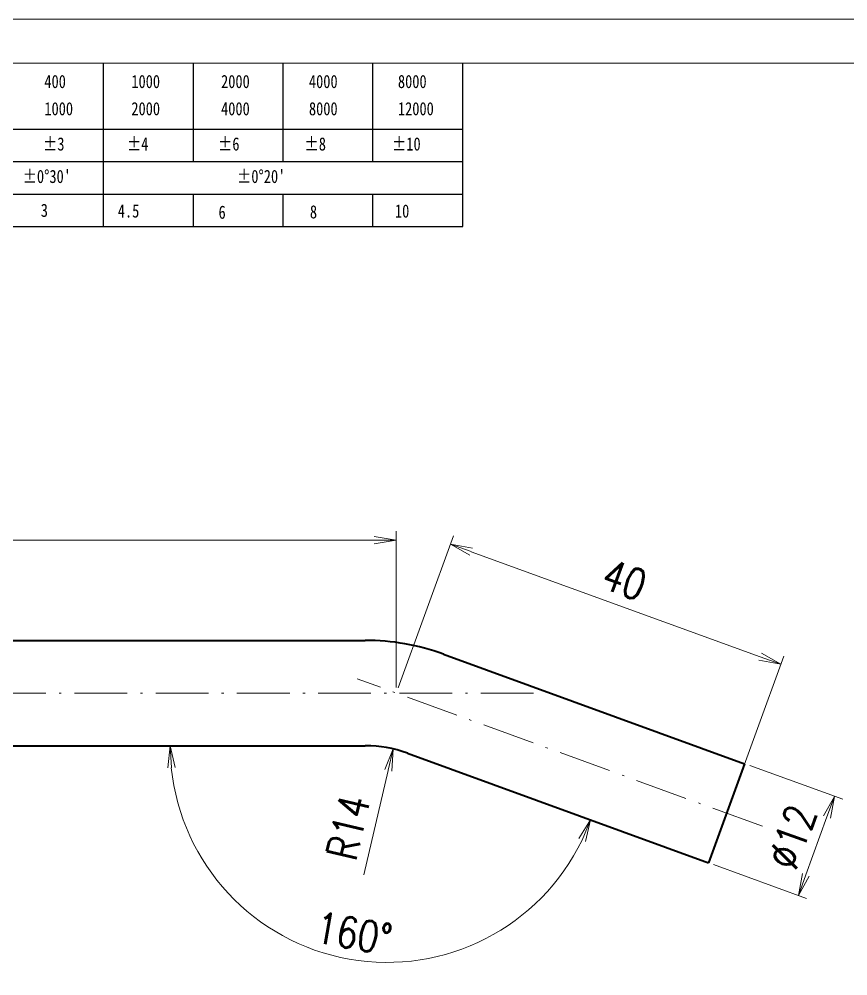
# Model space of a CAD drawing. Header units: millimetres. Extents: x -30157 to 38882, y -29543 to -7215.
# Drawn here: x -29532 to -29437.7, y -29354.5 to -29245.5 of the extents above; entities that cross this region are included whole.
import ezdxf

# ---------------------------------------------------------------- set-up
doc = ezdxf.new("R2010")
doc.units = ezdxf.units.MM
doc.header["$LTSCALE"] = 0.5
doc.linetypes.add('DASHDOT', pattern=[18.5, 12, -3, 0.5, -3])
doc.layers.add('图框', color=7, linetype='Continuous', lineweight=18)
doc.layers.add('标注线', color=3, linetype='Continuous', lineweight=18)
doc.layers.add('图框文字', color=7, linetype='Continuous')
doc.layers.add('打印-禁用', color=7, linetype='Continuous', lineweight=15, plot=False)
doc.styles.add('DIM', font='romans.shx', dxfattribs={"width": 0.8, "bigfont": 'bigfont.shx'})
doc.styles.add('国标', font='simfang.ttf', dxfattribs={"width": 0.8})
doc.dimstyles.new('DEH 1-1', dxfattribs={"dimtxt": 3.5, "dimasz": 2.5, "dimexe": 1, "dimexo": 0.625, "dimgap": 1.2, "dimtad": 1, "dimtoh": 1, "dimdsep": 46, "dimtxsty": 'DIM', "dimblk": 'OPEN', "dimcen": 0, "dimclrd": 8, "dimclre": 8, "dimclrt": 2, "dimazin": 2, "dimtfac": 0.5, "dimtmove": 0, "dimatfit": 3, "dimldrblk": 'OPEN', "dimfxl": 1, "dimtolj": 2, "dimlwd": 18, "dimlwe": 18, "dimarcsym": 0})
doc.dimstyles.new('DEH 1-1$0', dxfattribs={"dimtxt": 3.5, "dimasz": 2.5, "dimexe": 1, "dimexo": 0.625, "dimgap": 1.2, "dimtad": 1, "dimzin": 9, "dimdsep": 46, "dimtxsty": 'DIM', "dimblk": 'OPEN', "dimcen": 0, "dimclrd": 8, "dimclre": 8, "dimclrt": 2, "dimazin": 2, "dimtfac": 0.5, "dimtmove": 0, "dimatfit": 3, "dimldrblk": 'OPEN', "dimfxl": 1, "dimtolj": 2, "dimlwd": 18, "dimlwe": 18, "dimarcsym": 0})
doc.dimstyles.new('DEH 1-1$4', dxfattribs={"dimtxt": 3.5, "dimasz": 2.5, "dimexe": 1, "dimexo": 0.625, "dimgap": 1.2, "dimtad": 1, "dimtoh": 1, "dimdsep": 46, "dimtxsty": 'DIM', "dimblk": 'OPEN', "dimcen": 0, "dimclrd": 8, "dimclre": 8, "dimclrt": 2, "dimazin": 2, "dimtfac": 0.5, "dimtofl": 0, "dimtmove": 0, "dimatfit": 3, "dimldrblk": 'OPEN', "dimfxl": 1, "dimtolj": 2, "dimlwd": 18, "dimlwe": 18, "dimarcsym": 0})

# ---------------------------------------------------------------- blocks, each defined once
blk = doc.blocks.new('GZDEH零件A3图框V01版')
at = {"layer": '图框', "linetype": 'Continuous'}
blk.add_line((3272.49, -1554.46), (2882.49, -1554.46), dxfattribs=at)
at = {"layer": '图框文字', "color": 9}
for p, q in [((3072.2, -1561.98), (3072.2, -1554.46)), ((3082.42, -1561.98), (3082.42, -1554.46)), ((3092.64, -1561.98), (3092.64, -1554.46)), ((3102.86, -1561.98), (3102.86, -1554.46)), ((3113.09, -1573.08), (3113.09, -1554.46)), ((2996.09, -1561.98), (3113.09, -1561.98)), ((3072.2, -1573.08), (3072.2, -1561.98)), ((3082.42, -1565.68), (3082.42, -1561.98)), ((3092.64, -1565.68), (3092.64, -1561.98)), ((3102.86, -1565.68), (3102.86, -1561.98)), ((2996.09, -1565.68), (3113.09, -1565.68)), ((2996.09, -1569.38), (3113.09, -1569.38)), ((3082.42, -1573.08), (3082.42, -1569.48)), ((3092.64, -1573.08), (3092.64, -1569.38)), ((3102.86, -1573.08), (3102.86, -1569.38)), ((2990.09, -1573.08), (3113.09, -1573.08))]:
    blk.add_line(p, q, dxfattribs=at)
at = {"layer": '打印-禁用', "linetype": 'Continuous'}
blk.add_line((3277.49, -1549.46), (2857.49, -1549.46), dxfattribs=at)
at = {"layer": '图框文字', "color": 9, "style": '国标', "width": 0.8}
for s, p in [('400', (3065.46, -1557.31)), ('1000', (3075.36, -1557.31)), ('2000', (3085.57, -1557.31)), ('4000', (3095.57, -1557.31)), ('8000', (3105.7, -1557.31)), ('1000', (3065.46, -1560.41)), ('2000', (3075.36, -1560.41)), ('4000', (3085.57, -1560.41)), ('8000', (3095.57, -1560.41)), ('12000', (3105.7, -1560.41)), ('±3', (3065.3, -1564.42)), ('±4', (3074.85, -1564.42)), ('±6', (3085.22, -1564.42)), ('±8', (3095.06, -1564.42)), ('±10', (3105.02, -1564.42)), ("±0%%D30'", (3062.98, -1568.12)), ("±0%%D20'", (3087.38, -1568.12)), ('3', (3065.05, -1571.98)), ('4.5', (3073.82, -1572.05)), ('6', (3085.28, -1572.19)), ('8', (3095.68, -1572.15)), ('10', (3105.36, -1572.06))]:
    blk.add_text(s, height=1.5, dxfattribs=at).set_placement(p)
blk = doc.blocks.new('DEH A3')
at = {"layer": '图框'}
blk.add_blockref('GZDEH零件A3图框V01版', (-2857.49, 1846.46), dxfattribs=at)
blk = doc.blocks.new('_Open')
at = {"color": 0, "linetype": 'ByBlock', "lineweight": -2}
for p, q in [((-1, 0.167), (0, 0)), ((-1, -0.167), (0, 0)), ((0, 0), (-1, 0))]:
    blk.add_line(p, q, dxfattribs=at)
blk = doc.blocks.new('*D3184')
at = {"layer": 'Defpoints', "color": 0}
for p in [(-29489.07, -29304.84), (-29684.07, -29316.27), (-29489.07, -29322.27)]:
    blk.add_point(p, dxfattribs=at)
at = {"layer": '标注线', "color": 8, "lineweight": 18}
for p, q in [((-29684.07, -29315.64), (-29684.07, -29303.84)), ((-29489.07, -29321.64), (-29489.07, -29303.84)), ((-29681.57, -29304.84), (-29491.57, -29304.84))]:
    blk.add_line(p, q, dxfattribs=at)
at = {"layer": '标注线', "color": 8, "lineweight": 18, "xscale": 2.5, "yscale": 2.5, "zscale": 2.5, "rotation": 180}
blk.add_blockref('_Open', (-29684.07, -29304.84), dxfattribs=at)
at = {"layer": '标注线', "color": 8, "lineweight": 18, "xscale": 2.5, "yscale": 2.5, "zscale": 2.5}
blk.add_blockref('_Open', (-29489.07, -29304.84), dxfattribs=at)
at = {"layer": '标注线', "color": 2, "insert": (-29586.57, -29301.89), "char_height": 3.5, "attachment_point": 5, "style": 'DIM'}
blk.add_mtext('\\A2;195', dxfattribs=at)
blk = doc.blocks.new('*D3185')
at = {"layer": 'Defpoints', "color": 0}
for p in [(-29445.31, -29318.99), (-29489.07, -29322.27), (-29451.48, -29335.95)]:
    blk.add_point(p, dxfattribs=at)
at = {"layer": '标注线', "color": 8, "lineweight": 18}
for p, q in [((-29488.86, -29321.68), (-29482.56, -29304.37)), ((-29480.55, -29306.17), (-29447.66, -29318.14)), ((-29451.27, -29335.36), (-29444.97, -29318.05))]:
    blk.add_line(p, q, dxfattribs=at)
at = {"layer": '标注线', "color": 8, "lineweight": 18, "xscale": 2.5, "yscale": 2.5, "zscale": 2.5}
for p, rotation in [((-29482.9, -29305.31), 159.9999556610957), ((-29445.31, -29318.99), 339.9999556610957)]:
    blk.add_blockref('_Open', p, dxfattribs=dict(at, rotation=rotation))
at = {"layer": '标注线', "color": 2, "insert": (-29463.1, -29309.38), "char_height": 3.5, "attachment_point": 5, "rotation": 340, "style": 'DIM'}
blk.add_mtext('\\A2;40', dxfattribs=at)
blk = doc.blocks.new('*D3186')
at = {"layer": 'Defpoints', "color": 0}
for p in [(-29449.43, -29330.31), (-29453.53, -29341.59), (-29443.31, -29345.31)]:
    blk.add_point(p, dxfattribs=at)
at = {"layer": '标注线', "color": 8, "lineweight": 18}
for p, q in [((-29448.84, -29330.52), (-29438.26, -29334.37)), ((-29440.06, -29336.38), (-29442.45, -29342.96)), ((-29452.95, -29341.8), (-29442.37, -29345.65))]:
    blk.add_line(p, q, dxfattribs=at)
at = {"layer": '标注线', "color": 8, "lineweight": 18, "xscale": 2.5, "yscale": 2.5, "zscale": 2.5}
for p, rotation in [((-29439.2, -29334.03), 70.0000271399877), ((-29443.31, -29345.31), 250.0000271399877)]:
    blk.add_blockref('_Open', p, dxfattribs=dict(at, rotation=rotation))
at = {"layer": '标注线', "color": 2, "insert": (-29444.03, -29338.66), "char_height": 3.5, "attachment_point": 5, "rotation": 70, "style": 'DIM'}
blk.add_mtext('\\A2;%%c12', dxfattribs=at)
blk = doc.blocks.new('*D3187')
at = {"layer": 'Defpoints', "color": 0}
for p in [(-29489.41, -29328.63), (-29492.6, -29342.27)]:
    blk.add_point(p, dxfattribs=at)
at = {"layer": '标注线', "color": 8, "lineweight": 18}
blk.add_line((-29492.76, -29342.98), (-29489.98, -29331.07), dxfattribs=at)
at = {"layer": '标注线', "color": 8, "lineweight": 18, "xscale": 2.5, "yscale": 2.5, "zscale": 2.5, "rotation": 76.85654160680754}
blk.add_blockref('_Open', (-29489.41, -29328.63), dxfattribs=at)
at = {"layer": '标注线', "color": 2, "insert": (-29494.53, -29337.57), "char_height": 3.5, "attachment_point": 5, "rotation": 76.8565, "style": 'DIM'}
blk.add_mtext('\\A2;R14', dxfattribs=at)
blk = doc.blocks.new('*D3188')
at = {"layer": 'Defpoints', "color": 0}
for p in [(-29684.07, -29328.27), (-29492.6, -29328.27), (-29487.81, -29329.11), (-29453.53, -29341.59), (-29504.86, -29348.05)]:
    blk.add_point(p, dxfattribs=at)
at = {"layer": '标注线', "color": 8, "lineweight": 18}
blk.add_arc((-29490.13, -29328.27), 24.67, 185.8098, 334.1902, dxfattribs=at)
at = {"layer": '标注线', "color": 8, "lineweight": 18, "xscale": 2.5, "yscale": 2.5, "zscale": 2.5}
for p, rotation in [((-29514.79, -29328.27), 92.90489087979257), ((-29466.95, -29336.7), 67.09513626020814)]:
    blk.add_blockref('_Open', p, dxfattribs=dict(at, rotation=rotation))
at = {"layer": '标注线', "color": 2, "insert": (-29493.9, -29349.65), "char_height": 3.5, "attachment_point": 5, "rotation": 350, "style": 'DIM'}
blk.add_mtext('\\A2;160°', dxfattribs=at)

msp = doc.modelspace()

# ---------------------------------------------------------------- linework, layer by layer
at = {"color": 7, "lineweight": 35}
for p, q in [((-29684.07, -29316.266), (-29492.596, -29316.266)), ((-29483.704, -29317.834), (-29449.43, -29330.309)), ((-29684.07, -29328.266), (-29492.596, -29328.266)), ((-29487.808, -29329.111), (-29453.534, -29341.585))]:
    msp.add_line(p, q, dxfattribs=at)
at = {"color": 2, "linetype": 'DASHDOT', "lineweight": 13}
for p, q in [((-29447.405, -29337.431), (-29493.532, -29320.642)), ((-29473.449, -29322.266), (-29703.218, -29322.266))]:
    msp.add_line(p, q, dxfattribs=at)
at = {"color": 7, "lineweight": 35, "ltscale": 0.3}
msp.add_line((-29449.43, -29330.309), (-29453.534, -29341.585), dxfattribs=at)
at = {"color": 7, "lineweight": 35}
for radius in [26, 14]:
    msp.add_arc((-29492.596, -29342.266), radius, 70, 90, dxfattribs=at)

# ---------------------------------------------------------------- block references
at = {"layer": '图框'}
msp.add_blockref('DEH A3', (-29737.091, -29542.523), dxfattribs=at)

# ---------------------------------------------------------------- dimensions: what is measured, and where the dimension line sits
at = {"layer": '标注线'}
dim = msp.add_linear_dim(base=(-29489.07, -29304.84), p1=(-29684.07, -29316.266), p2=(-29489.07, -29322.266), dimstyle='DEH 1-1$0', dxfattribs=at)
dim.commit()
dim.dimension.update_dxf_attribs({"geometry": '*D3184', "text_midpoint": (-29586.57, -29301.89)})
dim = msp.add_aligned_dim(p1=(-29489.07, -29322.266), p2=(-29451.482, -29335.947), distance=18.042, dimstyle='DEH 1-1$0', dxfattribs=at)
dim.commit()
dim.dimension.update_dxf_attribs({"geometry": '*D3185', "text_midpoint": (-29463.096, -29309.381)})
dim = msp.add_angular_dim_2l(base=(-29504.857, -29348.051), line1=((-29487.808, -29329.111), (-29453.534, -29341.585)), line2=((-29684.07, -29328.266), (-29492.596, -29328.266)), dimstyle='DEH 1-1', dxfattribs=at)
dim.commit()
dim.dimension.update_dxf_attribs({"geometry": '*D3188', "text_midpoint": (-29493.898, -29349.652)})
dim = msp.add_radius_dim(center=(-29492.596, -29342.266), mpoint=(-29489.413, -29328.633), dimstyle='DEH 1-1$4', dxfattribs=at)
dim.commit()
dim.dimension.update_dxf_attribs({"geometry": '*D3187', "text_midpoint": (-29491.656, -29338.241), "dimtype": 164})
dim = msp.add_aligned_dim(p1=(-29449.43, -29330.309), p2=(-29453.534, -29341.585), distance=10.884, dimstyle='DEH 1-1$0', override={"dimpost": '%%c<>'}, dxfattribs=at)
dim.commit()
dim.dimension.update_dxf_attribs({"geometry": '*D3186', "text_midpoint": (-29444.026, -29338.661)})

doc.saveas('drawing.dxf')
